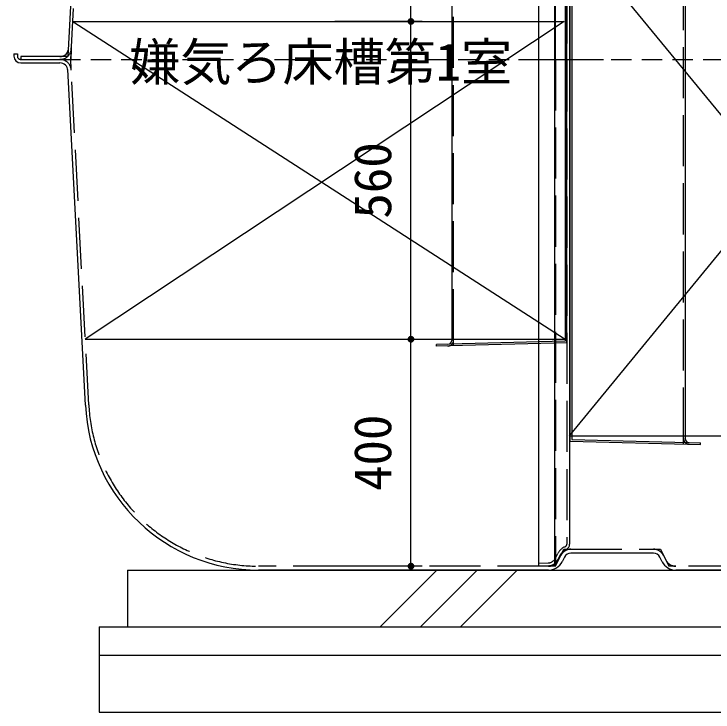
# Model space of a CAD drawing. Units: millimetres, scale not verified. Extents: x -8910 to 8910, y -6308 to 6308.
# Drawn here: x -6063 to -4830, y -3987 to -2756 of the extents above; entities that cross this region are included whole.
import ezdxf
from ezdxf.enums import TextEntityAlignment as Align

# ---------------------------------------------------------------- set-up
doc = ezdxf.new("R2010")
doc.units = ezdxf.units.MM
doc.header["$LTSCALE"] = 30
for name, pattern in [('CHAIN1', [8, 5, -1, 1, -1]), ('DASHED1', [1.8, 1.2, -0.6]), ('DASHED3', [4, 3, -1]), ('DOUBLE_CHAIN2', [12.8, 9, -1, 0.6, -0.6, 0.6, -1])]:
    doc.linetypes.add(name, pattern=pattern)
for name, color, linetype, lineweight in [('0-0_躯体', 3, 'Continuous', 25), ('0-1_機器', 2, 'Continuous', 25), ('0-2_文字', 7, 'Continuous', 25), ('0-3_空気管', 3, 'Continuous', 25), ('0-5_寸法', 92, 'Continuous', 25), ('0-6_09', 3, 'Continuous', 25), ('0-9_製作', 5, 'Continuous', 25), ('0-A_A-6_SUNPO', 4, 'Continuous', 25)]:
    doc.layers.add(name, color=color, linetype=linetype, lineweight=lineweight)
doc.styles.add('ＭＳ ゴシック', font='')
doc.styles.get('ＭＳ ゴシック').set_extended_font_data('MS Gothic')

msp = doc.modelspace()

# ---------------------------------------------------------------- linework, layer by layer
at = {"layer": '0-0_躯体'}
for p, q in [((-5090.84, -2109.32), (-5090.84, -3333.17)), ((-5087.84, -3336.09), (-5087.84, -2109.32)), ((-5290.84, -2480.08), (-5290.84, -3331.58)), ((-5090.84, -3333.17), (-5317.84, -3339.11)), ((-5087.84, -3336.09), (-5317.84, -3342.11)), ((-5317.84, -3342.11), (-5317.84, -3339.11))]:
    msp.add_line(p, q, dxfattribs=at)
at = {"layer": '0-0_躯体', "linetype": 'DASHED3'}
msp.add_line((-5287.84, -3331.58), (-5287.84, -2479.58), dxfattribs=at)
at = {"layer": '0-0_躯体', "linetype": 'DOUBLE_CHAIN2'}
msp.add_line((-5287.84, -3341.33), (-5287.84, -3331.58), dxfattribs=at)
at = {"layer": '0-0_躯体'}
msp.add_arc((-5297.84, -3331.58), 7, 271.5, 0, dxfattribs=at)
at = {"layer": '0-0_躯体', "linetype": 'DASHED3'}
msp.add_arc((-5297.84, -3331.58), 10, 271.5, 0, dxfattribs=at)
at = {"layer": '0-1_機器'}
for p, q in [((-5862.99, -3736.58), (-3462.99, -3736.58)), ((-5862.99, -3736.58), (-5862.99, -3836.58)), ((-5416.98, -3836.58), (-5316.98, -3736.58)), ((-5346.27, -3836.58), (-5246.27, -3736.58)), ((-5275.56, -3836.58), (-5175.56, -3736.58)), ((-5912.99, -3836.58), (-3412.99, -3836.58)), ((-5912.99, -3836.58), (-5912.99, -3986.58)), ((-5912.99, -3886.58), (-3412.99, -3886.58)), ((-5912.99, -3986.58), (-3412.99, -3986.58))]:
    msp.add_line(p, q, dxfattribs=at)
at = {"layer": '0-3_空気管'}
for p, q in [((-5137.99, -1987.14), (-5137.99, -3729.34)), ((-5082.99, -1998.32), (-5082.99, -3690.75)), ((-5088, -3333.43), (-5088, -2109.32)), ((-5108.97, -3724.5), (-5108.97, -2279.58)), ((-5107.99, -2836.58), (-5107.99, -2275)), ((-6063, -2826.58), (-6063, -2830.58)), ((-6063, -2826.58), (-6057, -2826.58)), ((-6051, -2836.58), (-5981.91, -2836.58)), ((-6051, -2842.58), (-5981.97, -2842.58)), ((-5937.09, -3445.6), (-5968.08, -2854.26)), ((-4851.99, -3515.37), (-4851.99, -3512.37)), ((-5099.45, -3709.54), (-5103.6, -3717.85)), ((-4935.36, -3706.58), (-5080.63, -3706.58)), ((-5092.26, -3713.77), (-5096.21, -3721.66)), ((-4919.78, -3721.66), (-4923.73, -3713.77)), ((-5120.97, -3728.9), (-5137.99, -3729.34)), ((-5120.36, -3736.58), (-5631.51, -3736.58)), ((-4543.59, -3736.58), (-4895.63, -3736.58))]:
    msp.add_line(p, q, dxfattribs=at)
at = {"layer": '0-3_空気管', "linetype": 'DASHED3'}
for p, q in [((-5088, -1998.32), (-5088, -3690.75)), ((-6057, -2826.58), (-6057, -2830.58)), ((-6051, -2836.58), (-5981.97, -2836.58)), ((-5107.99, -2836.58), (-5107.99, -3725.31)), ((-5082.99, -2836.58), (-5082.99, -3457.27)), ((-5931.09, -3445.28), (-5962.08, -2853.94)), ((-5108.07, -3715.61), (-5103.92, -3707.3)), ((-5102.47, -3718.53), (-5098.52, -3710.64)), ((-5080.63, -3699.58), (-4932.59, -3699.58)), ((-4917.47, -3710.64), (-4913.52, -3718.53)), ((-5120.36, -3729.58), (-5631.51, -3729.58)), ((-5137.99, -3724.34), (-5121.1, -3723.9)), ((-4543.59, -3729.58), (-4895.63, -3729.58))]:
    msp.add_line(p, q, dxfattribs=at)
at = {"layer": '0-3_空気管', "linetype": 'DOUBLE_CHAIN2'}
for p, q in [((-5962.08, -2819.22), (-5962.99, -2836.58)), ((-5981.97, -2836.58), (-5962.99, -2836.58)), ((-5962.08, -2853.94), (-5962.99, -2836.58)), ((-5098.52, -3710.64), (-5092.99, -3699.58)), ((-5092.99, -3699.58), (-5080.63, -3699.58)), ((-4932.59, -3699.58), (-4923, -3699.58)), ((-4923, -3699.58), (-4917.47, -3710.64)), ((-5107.99, -3729.58), (-5102.47, -3718.53)), ((-4913.52, -3718.53), (-4908, -3729.58)), ((-5120.97, -3728.9), (-5108.97, -3728.58)), ((-5107.99, -3729.58), (-5120.36, -3729.58)), ((-4895.63, -3729.58), (-4908, -3729.58))]:
    msp.add_line(p, q, dxfattribs=at)
at = {"layer": '0-3_空気管', "linetype": 'DASHED1'}
msp.add_line((-5981.7, -2836.58), (-3344.26, -2836.58), dxfattribs=at)
at = {"layer": '0-3_空気管', "linetype": 'CHAIN1'}
msp.add_line((-5173.34, -2836.58), (-5015.97, -2836.58), dxfattribs=at)
at = {"layer": '0-3_空気管', "linetype": 'DOUBLE_CHAIN2'}
msp.add_lwpolyline([(-5103.6, -3717.85), (-5108.97, -3728.58), (-5108.97, -3724.5)], dxfattribs=at)
at = {"layer": '0-3_空気管', "linetype": 'DASHED3'}
for centre, radius, start, end in [((-5981.91, -2816.58), 20, 270, 1.58), ((-6051, -2830.58), 6, 180, 270), ((-5981.97, -2856.58), 20, 3, 90), ((-5631.51, -3429.58), 300, 183, 270), ((-5081.56, -3718.48), 25, 112.405, 153.435), ((-5092.99, -3690.75), 5, 292.405, 0), ((-5080.63, -3719.58), 20, 90, 153.435), ((-4935.36, -3719.58), 20, 26.565, 90), ((-5121.49, -3708.9), 15, 271.5, 333.435), ((-5120.36, -3709.58), 20, 270, 333.435), ((-4895.63, -3709.58), 20, 206.565, 270)]:
    msp.add_arc(centre, radius, start, end, dxfattribs=at)
at = {"layer": '0-3_空気管'}
for centre, radius, start, end in [((-5981.91, -2816.58), 15, 270, 1.58), ((-6051, -2830.58), 12, 180, 270), ((-5981.97, -2856.58), 14, 3, 90), ((-5631.45, -3430.58), 306, 182.809, 270), ((-5092.99, -3690.75), 10, 292.405, 0), ((-5081.56, -3718.48), 20, 112.405, 153.435), ((-5080.63, -3719.58), 13, 90, 153.435), ((-4935.36, -3719.58), 13, 26.565, 90), ((-5121.49, -3708.9), 20, 271.5, 333.435), ((-5120.36, -3709.58), 27, 270, 333.435), ((-4895.63, -3709.58), 27, 206.565, 270)]:
    msp.add_arc(centre, radius, start, end, dxfattribs=at)
at = {"layer": '0-5_寸法', "color": 3}
for p, q in [((-5342.83, -2769.58), (-5497, -2769.58)), ((-5342.83, -3729.58), (-5497, -3729.58))]:
    msp.add_line(p, q, dxfattribs=at)
at = {"layer": '0-5_寸法'}
for points in [[(-5368.82, -2769.21), (-5362.83, -2769.58), (-5368.83, -2769.58)], [(-5368.83, -2769.58), (-5366.65, -2774.21), (-5368.78, -2770.34)], [(-5368.83, -2769.58), (-5366.04, -2774.65), (-5366.65, -2774.21)], [(-5362.83, -2769.58), (-5366.04, -2774.65), (-5368.83, -2769.58)], [(-5368.72, -2768.46), (-5362.83, -2769.58), (-5368.82, -2769.21)], [(-5368.78, -2770.34), (-5367.2, -2773.69), (-5368.64, -2771.08)], [(-5368.78, -2770.34), (-5366.65, -2774.21), (-5367.2, -2773.69)], [(-5368.53, -2767.73), (-5362.83, -2769.58), (-5368.72, -2768.46)], [(-5368.64, -2771.08), (-5367.68, -2773.11), (-5368.41, -2771.79)], [(-5368.64, -2771.08), (-5367.2, -2773.69), (-5367.68, -2773.11)], [(-5368.26, -2767.03), (-5362.83, -2769.58), (-5368.53, -2767.73)], [(-5368.41, -2771.79), (-5367.68, -2773.11), (-5368.09, -2772.47)], [(-5367.89, -2766.37), (-5362.83, -2769.58), (-5368.26, -2767.03)], [(-5367.45, -2765.76), (-5362.83, -2769.58), (-5367.89, -2766.37)], [(-5366.94, -2765.21), (-5362.83, -2769.58), (-5367.45, -2765.76)], [(-5366.35, -2764.73), (-5362.83, -2769.58), (-5366.94, -2765.21)], [(-5365.72, -2764.33), (-5362.83, -2769.58), (-5366.35, -2764.73)], [(-5362.83, -2769.58), (-5365.38, -2775.01), (-5366.04, -2774.65)], [(-5365.04, -2764), (-5362.83, -2769.58), (-5365.72, -2764.33)], [(-5362.83, -2769.58), (-5364.68, -2775.29), (-5365.38, -2775.01)], [(-5365.04, -2764), (-5362.83, -2763.58), (-5362.83, -2769.58)], [(-5364.32, -2763.77), (-5362.83, -2763.58), (-5365.04, -2764)], [(-5362.83, -2769.58), (-5363.95, -2775.48), (-5364.68, -2775.29)], [(-5363.58, -2763.63), (-5362.83, -2763.58), (-5364.32, -2763.77)], [(-5362.83, -2769.58), (-5363.2, -2775.57), (-5363.95, -2775.48)], [(-5362.83, -2769.58), (-5362.83, -2775.58), (-5363.2, -2775.57)], [(-5362.83, -2763.58), (-5356.83, -2769.58), (-5362.83, -2769.58)], [(-5362.45, -2763.59), (-5356.83, -2769.58), (-5362.83, -2763.58)], [(-5362.83, -2769.58), (-5362.08, -2775.54), (-5362.83, -2775.58)], [(-5362.83, -2769.58), (-5361.34, -2775.39), (-5362.08, -2775.54)], [(-5362.83, -2769.58), (-5360.62, -2775.16), (-5361.34, -2775.39)], [(-5362.83, -2769.58), (-5359.94, -2774.84), (-5360.62, -2775.16)], [(-5356.83, -2769.58), (-5359.94, -2774.84), (-5362.83, -2769.58)], [(-5361.7, -2763.69), (-5356.83, -2769.58), (-5362.45, -2763.59)], [(-5360.97, -2763.88), (-5356.83, -2769.58), (-5361.7, -2763.69)], [(-5360.27, -2764.15), (-5356.83, -2769.58), (-5360.97, -2763.88)], [(-5359.61, -2764.52), (-5356.83, -2769.58), (-5360.27, -2764.15)], [(-5356.83, -2769.58), (-5359.3, -2774.44), (-5359.94, -2774.84)], [(-5359, -2764.96), (-5356.83, -2769.58), (-5359.61, -2764.52)], [(-5356.83, -2769.58), (-5358.72, -2773.96), (-5359.3, -2774.44)], [(-5359, -2764.96), (-5356.88, -2768.83), (-5356.83, -2769.58)], [(-5358.45, -2765.48), (-5356.88, -2768.83), (-5359, -2764.96)], [(-5356.83, -2769.58), (-5358.2, -2773.41), (-5358.72, -2773.96)], [(-5358.45, -2765.48), (-5357.02, -2768.09), (-5356.88, -2768.83)], [(-5357.97, -2766.06), (-5357.02, -2768.09), (-5358.45, -2765.48)], [(-5356.83, -2769.58), (-5357.76, -2772.8), (-5358.2, -2773.41)], [(-5357.97, -2766.06), (-5357.25, -2767.37), (-5357.02, -2768.09)], [(-5357.57, -2766.69), (-5357.25, -2767.37), (-5357.97, -2766.06)], [(-5356.83, -2769.58), (-5357.4, -2772.14), (-5357.76, -2772.8)], [(-5356.83, -2769.58), (-5357.12, -2771.44), (-5357.4, -2772.14)], [(-5356.83, -2769.58), (-5356.93, -2770.71), (-5357.12, -2771.44)], [(-5356.83, -2769.58), (-5356.84, -2769.96), (-5356.93, -2770.71)], [(-5368.72, -3328.46), (-5362.83, -3329.58), (-5368.82, -3329.2)], [(-5368.53, -3327.73), (-5362.83, -3329.58), (-5368.72, -3328.46)], [(-5368.26, -3327.03), (-5362.83, -3329.58), (-5368.53, -3327.73)], [(-5367.89, -3326.37), (-5362.83, -3329.58), (-5368.26, -3327.03)], [(-5367.45, -3325.76), (-5362.83, -3329.58), (-5367.89, -3326.37)], [(-5366.94, -3325.21), (-5362.83, -3329.58), (-5367.45, -3325.76)], [(-5366.35, -3324.73), (-5362.83, -3329.58), (-5366.94, -3325.21)], [(-5365.72, -3324.32), (-5362.83, -3329.58), (-5366.35, -3324.73)], [(-5365.72, -3324.32), (-5362.83, -3323.58), (-5362.83, -3329.58)], [(-5365.04, -3324), (-5362.83, -3323.58), (-5365.72, -3324.32)], [(-5364.32, -3323.77), (-5362.83, -3323.58), (-5365.04, -3324)], [(-5363.58, -3323.63), (-5362.83, -3323.58), (-5364.32, -3323.77)], [(-5362.83, -3323.58), (-5356.83, -3329.58), (-5362.83, -3329.58)], [(-5362.45, -3323.59), (-5356.83, -3329.58), (-5362.83, -3323.58)], [(-5361.7, -3323.69), (-5356.83, -3329.58), (-5362.45, -3323.59)], [(-5360.97, -3323.87), (-5356.83, -3329.58), (-5361.7, -3323.69)], [(-5360.27, -3324.15), (-5356.83, -3329.58), (-5360.97, -3323.87)], [(-5359.61, -3324.52), (-5356.83, -3329.58), (-5360.27, -3324.15)], [(-5359.61, -3324.52), (-5356.88, -3328.83), (-5356.83, -3329.58)], [(-5359, -3324.96), (-5356.88, -3328.83), (-5359.61, -3324.52)], [(-5359, -3324.96), (-5357.02, -3328.09), (-5356.88, -3328.83)], [(-5358.45, -3325.47), (-5357.02, -3328.09), (-5359, -3324.96)], [(-5358.45, -3325.47), (-5357.25, -3327.37), (-5357.02, -3328.09)], [(-5357.97, -3326.05), (-5357.25, -3327.37), (-5358.45, -3325.47)], [(-5357.97, -3326.05), (-5357.57, -3326.69), (-5357.25, -3327.37)], [(-5368.82, -3329.2), (-5362.83, -3329.58), (-5368.83, -3329.58)], [(-5368.83, -3329.58), (-5366.04, -3334.65), (-5368.78, -3330.33)], [(-5368.83, -3329.58), (-5365.38, -3335.01), (-5366.04, -3334.65)], [(-5362.83, -3329.58), (-5365.38, -3335.01), (-5368.83, -3329.58)], [(-5368.78, -3330.33), (-5366.65, -3334.2), (-5368.64, -3331.07)], [(-5368.78, -3330.33), (-5366.04, -3334.65), (-5366.65, -3334.2)], [(-5368.64, -3331.07), (-5367.2, -3333.69), (-5368.41, -3331.79)], [(-5368.64, -3331.07), (-5366.65, -3334.2), (-5367.2, -3333.69)], [(-5368.41, -3331.79), (-5367.68, -3333.11), (-5368.09, -3332.47)], [(-5368.41, -3331.79), (-5367.2, -3333.69), (-5367.68, -3333.11)], [(-5362.83, -3329.58), (-5364.68, -3335.29), (-5365.38, -3335.01)], [(-5362.83, -3329.58), (-5363.95, -3335.47), (-5364.68, -3335.29)], [(-5362.83, -3329.58), (-5363.2, -3335.57), (-5363.95, -3335.47)], [(-5362.83, -3329.58), (-5362.83, -3335.58), (-5363.2, -3335.57)], [(-5362.83, -3329.58), (-5362.08, -3335.53), (-5362.83, -3335.58)], [(-5362.83, -3329.58), (-5361.34, -3335.39), (-5362.08, -3335.53)], [(-5362.83, -3329.58), (-5360.62, -3335.16), (-5361.34, -3335.39)], [(-5362.83, -3329.58), (-5359.94, -3334.84), (-5360.62, -3335.16)], [(-5362.83, -3329.58), (-5359.3, -3334.44), (-5359.94, -3334.84)], [(-5356.83, -3329.58), (-5359.3, -3334.44), (-5362.83, -3329.58)], [(-5356.83, -3329.58), (-5358.72, -3333.95), (-5359.3, -3334.44)], [(-5356.83, -3329.58), (-5358.2, -3333.41), (-5358.72, -3333.95)], [(-5356.83, -3329.58), (-5357.76, -3332.8), (-5358.2, -3333.41)], [(-5356.83, -3329.58), (-5357.4, -3332.14), (-5357.76, -3332.8)], [(-5356.83, -3329.58), (-5357.12, -3331.44), (-5357.4, -3332.14)], [(-5356.83, -3329.58), (-5356.93, -3330.71), (-5357.12, -3331.44)], [(-5356.83, -3329.58), (-5356.84, -3329.96), (-5356.93, -3330.71)], [(-5368.82, -3729.2), (-5362.83, -3729.58), (-5368.83, -3729.58)], [(-5368.83, -3729.58), (-5365.38, -3735.01), (-5368.78, -3730.33)], [(-5368.83, -3729.58), (-5364.68, -3735.29), (-5365.38, -3735.01)], [(-5362.83, -3729.58), (-5364.68, -3735.29), (-5368.83, -3729.58)], [(-5368.72, -3728.46), (-5362.83, -3729.58), (-5368.82, -3729.2)], [(-5368.78, -3730.33), (-5366.04, -3734.65), (-5368.64, -3731.07)], [(-5368.78, -3730.33), (-5365.38, -3735.01), (-5366.04, -3734.65)], [(-5368.53, -3727.73), (-5362.83, -3729.58), (-5368.72, -3728.46)], [(-5368.64, -3731.07), (-5366.65, -3734.2), (-5368.41, -3731.79)], [(-5368.64, -3731.07), (-5366.04, -3734.65), (-5366.65, -3734.2)], [(-5368.26, -3727.03), (-5362.83, -3729.58), (-5368.53, -3727.73)], [(-5368.41, -3731.79), (-5367.2, -3733.69), (-5368.09, -3732.47)], [(-5368.41, -3731.79), (-5366.65, -3734.2), (-5367.2, -3733.69)], [(-5367.89, -3726.37), (-5362.83, -3729.58), (-5368.26, -3727.03)], [(-5368.09, -3732.47), (-5367.2, -3733.69), (-5367.68, -3733.11)], [(-5367.45, -3725.76), (-5362.83, -3729.58), (-5367.89, -3726.37)], [(-5366.94, -3725.21), (-5362.83, -3729.58), (-5367.45, -3725.76)], [(-5366.35, -3724.73), (-5362.83, -3729.58), (-5366.94, -3725.21)], [(-5365.72, -3724.32), (-5362.83, -3729.58), (-5366.35, -3724.73)], [(-5365.72, -3724.32), (-5362.83, -3723.58), (-5362.83, -3729.58)], [(-5365.04, -3724), (-5362.83, -3723.58), (-5365.72, -3724.32)], [(-5364.32, -3723.77), (-5362.83, -3723.58), (-5365.04, -3724)], [(-5362.83, -3729.58), (-5363.95, -3735.47), (-5364.68, -3735.29)], [(-5363.58, -3723.63), (-5362.83, -3723.58), (-5364.32, -3723.77)], [(-5362.83, -3729.58), (-5363.2, -3735.57), (-5363.95, -3735.47)], [(-5362.83, -3729.58), (-5362.83, -3735.58), (-5363.2, -3735.57)], [(-5362.83, -3723.58), (-5356.83, -3729.58), (-5362.83, -3729.58)], [(-5362.45, -3723.59), (-5356.83, -3729.58), (-5362.83, -3723.58)], [(-5362.83, -3729.58), (-5362.08, -3735.53), (-5362.83, -3735.58)], [(-5362.83, -3729.58), (-5361.34, -3735.39), (-5362.08, -3735.53)], [(-5362.83, -3729.58), (-5360.62, -3735.16), (-5361.34, -3735.39)], [(-5362.83, -3729.58), (-5359.94, -3734.84), (-5360.62, -3735.16)], [(-5362.83, -3729.58), (-5359.3, -3734.44), (-5359.94, -3734.84)], [(-5356.83, -3729.58), (-5359.3, -3734.44), (-5362.83, -3729.58)], [(-5361.7, -3723.69), (-5356.83, -3729.58), (-5362.45, -3723.59)], [(-5360.97, -3723.87), (-5356.83, -3729.58), (-5361.7, -3723.69)], [(-5360.27, -3724.15), (-5356.83, -3729.58), (-5360.97, -3723.87)], [(-5360.27, -3724.15), (-5356.88, -3728.83), (-5356.83, -3729.58)], [(-5359.61, -3724.52), (-5356.88, -3728.83), (-5360.27, -3724.15)], [(-5359.61, -3724.52), (-5357.02, -3728.09), (-5356.88, -3728.83)], [(-5359, -3724.96), (-5357.02, -3728.09), (-5359.61, -3724.52)], [(-5356.83, -3729.58), (-5358.72, -3733.95), (-5359.3, -3734.44)], [(-5359, -3724.96), (-5357.25, -3727.37), (-5357.02, -3728.09)], [(-5358.45, -3725.47), (-5357.25, -3727.37), (-5359, -3724.96)], [(-5356.83, -3729.58), (-5358.2, -3733.41), (-5358.72, -3733.95)], [(-5358.45, -3725.47), (-5357.57, -3726.69), (-5357.25, -3727.37)], [(-5357.97, -3726.05), (-5357.57, -3726.69), (-5358.45, -3725.47)], [(-5356.83, -3729.58), (-5357.76, -3732.8), (-5358.2, -3733.41)], [(-5356.83, -3729.58), (-5357.4, -3732.14), (-5357.76, -3732.8)], [(-5356.83, -3729.58), (-5357.12, -3731.44), (-5357.4, -3732.14)], [(-5356.83, -3729.58), (-5356.93, -3730.71), (-5357.12, -3731.44)], [(-5356.83, -3729.58), (-5356.84, -3729.96), (-5356.93, -3730.71)]]:
    msp.add_solid(points, dxfattribs=at)
at = {"layer": '0-6_09', "linetype": 'DASHED3'}
for p, q in [((-4881.99, -3504.84), (-4881.99, -2104.09)), ((-5963, -2836.58), (-5941.87, -2433.56))]:
    msp.add_line(p, q, dxfattribs=at)
at = {"layer": '0-6_09'}
for p, q in [((-4878.99, -2104.09), (-4878.99, -3504.84)), ((-5082, -3509.35), (-5082, -2109.32)), ((-6051, -2836.58), (-5963, -2836.58)), ((-5082, -3509.35), (-4851.99, -3515.37))]:
    msp.add_line(p, q, dxfattribs=at)
at = {"layer": '0-6_09', "linetype": 'DOUBLE_CHAIN2'}
msp.add_line((-4881.99, -3514.58), (-4881.99, -3504.84), dxfattribs=at)
at = {"layer": '0-6_09'}
for points in [[(-5079, -2109.32), (-5079, -3506.42), (-4851.99, -3512.37)], [(-5946.87, -2433.3), (-5967.74, -2831.58), (-6051, -2831.58), (-6051, -2836.58)]]:
    msp.add_lwpolyline(points, dxfattribs=at)
at = {"layer": '0-6_09', "linetype": 'DASHED3'}
msp.add_arc((-4872, -3504.84), 10, 180, 268.5, dxfattribs=at)
at = {"layer": '0-6_09'}
msp.add_arc((-4872, -3504.84), 7, 180, 268.5, dxfattribs=at)
at = {"layer": '0-9_製作', "color": 3}
for p, q in [((-5082.99, -2609.58), (-4353, -3499.58)), ((-5082.99, -3499.58), (-4353, -2609.58)), ((-5959.48, -2769.58), (-5092.47, -2769.58)), ((-5959.48, -2769.58), (-5091.08, -3329.58)), ((-5092.47, -2769.58), (-5937.16, -3329.58)), ((-5937.16, -3329.58), (-5091.08, -3329.58)), ((-5082.99, -3499.58), (-4353, -3499.58))]:
    msp.add_line(p, q, dxfattribs=at)
at = {"layer": '0-A_A-6_SUNPO'}
for p, q in [((-5362.83, -2769.58), (-5362.83, -2279.58)), ((-5362.83, -3329.58), (-5362.83, -2769.58)), ((-5362.83, -3729.58), (-5362.83, -3329.58))]:
    msp.add_line(p, q, dxfattribs=at)

# ---------------------------------------------------------------- texts
at = {"layer": '0-2_文字', "color": 4, "style": 'ＭＳ ゴシック'}
msp.add_text('嫌気ろ床槽第1室', height=65.98, dxfattribs=at).set_placement((-5859.37, -2893.74), align=Align.BOTTOM_LEFT)
at = {"layer": '0-5_寸法', "color": 4, "style": 'ＭＳ ゴシック'}
for s, p in [('560', (-5377.83, -3117.08)), ('400', (-5377.83, -3597.08))]:
    msp.add_text(s, height=65.98, rotation=90, dxfattribs=at).set_placement(p, align=Align.BOTTOM_LEFT)

doc.saveas('drawing.dxf')
